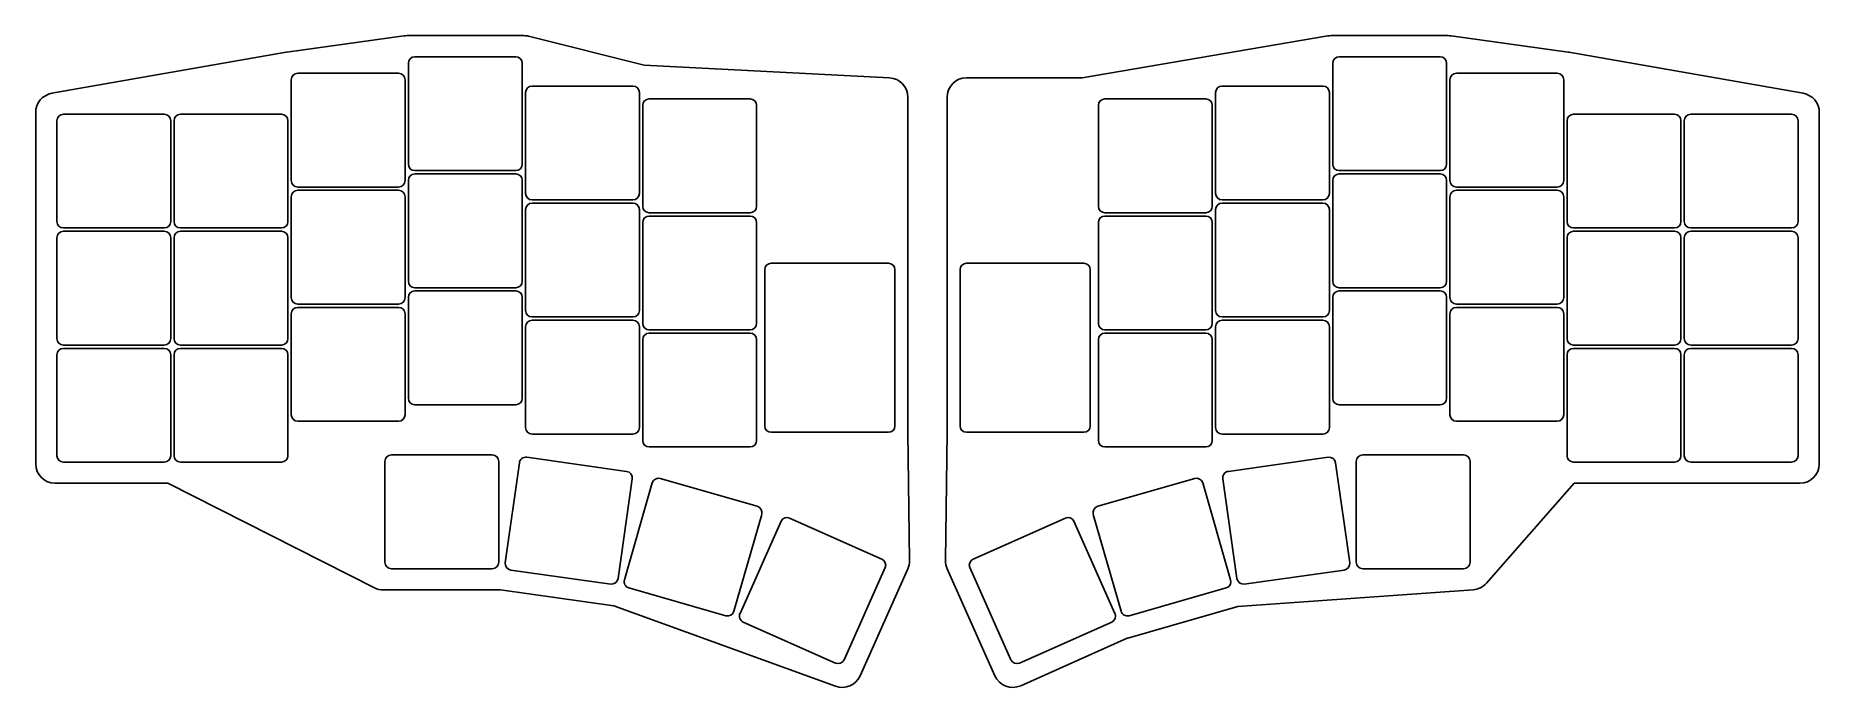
# Model space of a CAD drawing. Header units: millimetres. Extents: x 88 to 362, y -143 to -43.
import ezdxf

# ---------------------------------------------------------------- set-up
doc = ezdxf.new("R2010")
doc.units = ezdxf.units.MM

msp = doc.modelspace()

# ---------------------------------------------------------------- linework, layer by layer
at = {"linetype": 'CONTINUOUS'}
for p, q in [((144.58, -43.21), (126.58, -45.73)), ((163, -43.18), (145, -43.18)), ((181.45, -47.7), (163.73, -43.27)), ((286.5, -43.22), (248.75, -49.66)), ((305, -43.18), (287, -43.18)), ((323.42, -45.73), (305.42, -43.21)), ((126.48, -45.74), (90.48, -52.04)), ((161.75, -46.43), (146.25, -46.43)), ((303.75, -46.43), (288.25, -46.43)), ((359.52, -52.04), (323.52, -45.74)), ((143.75, -48.95), (128.25, -48.95)), ((145.25, -47.43), (145.25, -62.93)), ((162.75, -62.93), (162.75, -47.43)), ((219.16, -49.66), (181.45, -47.7)), ((287.25, -47.43), (287.25, -62.93)), ((304.75, -62.93), (304.75, -47.43)), ((321.75, -48.95), (306.25, -48.95)), ((127.25, -49.95), (127.25, -65.45)), ((144.75, -65.45), (144.75, -49.95)), ((163.25, -51.93), (163.25, -67.43)), ((179.75, -50.93), (164.25, -50.93)), ((180.75, -67.43), (180.75, -51.93)), ((248.75, -49.66), (231, -49.66)), ((269.25, -51.93), (269.25, -67.43)), ((285.75, -50.93), (270.25, -50.93)), ((286.75, -67.43), (286.75, -51.93)), ((305.25, -49.95), (305.25, -65.45)), ((322.75, -65.45), (322.75, -49.95)), ((181.25, -53.91), (181.25, -69.41)), ((197.75, -52.91), (182.25, -52.91)), ((198.75, -69.41), (198.75, -53.91)), ((222, -104.14), (222, -52.66)), ((228, -104.14), (228, -52.66)), ((251.25, -53.91), (251.25, -69.41)), ((267.75, -52.91), (252.25, -52.91)), ((268.75, -69.41), (268.75, -53.91)), ((88, -109), (88, -55)), ((91.25, -56.25), (91.25, -71.75)), ((107.75, -55.25), (92.25, -55.25)), ((108.75, -71.75), (108.75, -56.25)), ((109.25, -56.25), (109.25, -71.75)), ((125.75, -55.25), (110.25, -55.25)), ((126.75, -71.75), (126.75, -56.25)), ((323.25, -56.25), (323.25, -71.75)), ((339.75, -55.25), (324.25, -55.25)), ((340.75, -71.75), (340.75, -56.25)), ((341.25, -56.25), (341.25, -71.75)), ((357.75, -55.25), (342.25, -55.25)), ((358.75, -71.75), (358.75, -56.25)), ((362, -109), (362, -55)), ((145.25, -65.43), (145.25, -80.93)), ((146.25, -63.93), (161.75, -63.93)), ((161.75, -64.43), (146.25, -64.43)), ((162.75, -80.93), (162.75, -65.43)), ((287.25, -65.43), (287.25, -80.93)), ((288.25, -63.93), (303.75, -63.93)), ((303.75, -64.43), (288.25, -64.43)), ((304.75, -80.93), (304.75, -65.43)), ((127.25, -67.95), (127.25, -83.45)), ((128.25, -66.45), (143.75, -66.45)), ((143.75, -66.95), (128.25, -66.95)), ((144.75, -83.45), (144.75, -67.95)), ((164.25, -68.43), (179.75, -68.43)), ((270.25, -68.43), (285.75, -68.43)), ((305.25, -67.95), (305.25, -83.45)), ((306.25, -66.45), (321.75, -66.45)), ((321.75, -66.95), (306.25, -66.95)), ((322.75, -83.45), (322.75, -67.95)), ((163.25, -69.93), (163.25, -85.43)), ((179.75, -68.93), (164.25, -68.93)), ((180.75, -85.43), (180.75, -69.93)), ((182.25, -70.41), (197.75, -70.41)), ((197.75, -70.91), (182.25, -70.91)), ((252.25, -70.41), (267.75, -70.41)), ((267.75, -70.91), (252.25, -70.91)), ((269.25, -69.93), (269.25, -85.43)), ((285.75, -68.93), (270.25, -68.93)), ((286.75, -85.43), (286.75, -69.93)), ((92.25, -72.75), (107.75, -72.75)), ((107.75, -73.25), (92.25, -73.25)), ((110.25, -72.75), (125.75, -72.75)), ((125.75, -73.25), (110.25, -73.25)), ((181.25, -71.91), (181.25, -87.41)), ((198.75, -87.41), (198.75, -71.91)), ((251.25, -71.91), (251.25, -87.41)), ((268.75, -87.41), (268.75, -71.91)), ((324.25, -72.75), (339.75, -72.75)), ((339.75, -73.25), (324.25, -73.25)), ((342.25, -72.75), (357.75, -72.75)), ((357.75, -73.25), (342.25, -73.25)), ((91.25, -74.25), (91.25, -89.75)), ((108.75, -89.75), (108.75, -74.25)), ((109.25, -74.25), (109.25, -89.75)), ((126.75, -89.75), (126.75, -74.25)), ((323.25, -74.25), (323.25, -89.75)), ((340.75, -89.75), (340.75, -74.25)), ((341.25, -74.25), (341.25, -89.75)), ((358.75, -89.75), (358.75, -74.25)), ((200, -79.16), (200, -103.16)), ((219, -78.16), (201, -78.16)), ((220, -103.16), (220, -79.16)), ((230, -79.16), (230, -103.16)), ((249, -78.16), (231, -78.16)), ((250, -103.16), (250, -79.16)), ((146.25, -81.93), (161.75, -81.93)), ((288.25, -81.93), (303.75, -81.93)), ((128.25, -84.45), (143.75, -84.45)), ((145.25, -83.43), (145.25, -98.93)), ((161.75, -82.43), (146.25, -82.43)), ((162.75, -98.93), (162.75, -83.43)), ((287.25, -83.43), (287.25, -98.93)), ((303.75, -82.43), (288.25, -82.43)), ((304.75, -98.93), (304.75, -83.43)), ((306.25, -84.45), (321.75, -84.45)), ((127.25, -85.95), (127.25, -101.45)), ((143.75, -84.95), (128.25, -84.95)), ((144.75, -101.45), (144.75, -85.95)), ((164.25, -86.43), (179.75, -86.43)), ((179.75, -86.93), (164.25, -86.93)), ((270.25, -86.43), (285.75, -86.43)), ((285.75, -86.93), (270.25, -86.93)), ((305.25, -85.95), (305.25, -101.45)), ((321.75, -84.95), (306.25, -84.95)), ((322.75, -101.45), (322.75, -85.95)), ((163.25, -87.93), (163.25, -103.43)), ((180.75, -103.43), (180.75, -87.93)), ((181.25, -89.91), (181.25, -105.41)), ((182.25, -88.41), (197.75, -88.41)), ((197.75, -88.91), (182.25, -88.91)), ((198.75, -105.41), (198.75, -89.91)), ((251.25, -89.91), (251.25, -105.41)), ((252.25, -88.41), (267.75, -88.41)), ((267.75, -88.91), (252.25, -88.91)), ((268.75, -105.41), (268.75, -89.91)), ((269.25, -87.93), (269.25, -103.43)), ((286.75, -103.43), (286.75, -87.93)), ((91.25, -92.25), (91.25, -107.75)), ((92.25, -90.75), (107.75, -90.75)), ((107.75, -91.25), (92.25, -91.25)), ((108.75, -107.75), (108.75, -92.25)), ((109.25, -92.25), (109.25, -107.75)), ((110.25, -90.75), (125.75, -90.75)), ((125.75, -91.25), (110.25, -91.25)), ((126.75, -107.75), (126.75, -92.25)), ((323.25, -92.25), (323.25, -107.75)), ((324.25, -90.75), (339.75, -90.75)), ((339.75, -91.25), (324.25, -91.25)), ((340.75, -107.75), (340.75, -92.25)), ((341.25, -92.25), (341.25, -107.75)), ((342.25, -90.75), (357.75, -90.75)), ((357.75, -91.25), (342.25, -91.25)), ((358.75, -107.75), (358.75, -92.25)), ((146.25, -99.93), (161.75, -99.93)), ((288.25, -99.93), (303.75, -99.93)), ((128.25, -102.45), (143.75, -102.45)), ((306.25, -102.45), (321.75, -102.45)), ((164.25, -104.43), (179.75, -104.43)), ((182.25, -106.41), (197.75, -106.41)), ((201, -104.16), (219, -104.16)), ((222.23, -123.89), (222, -104.14)), ((228, -104.14), (227.77, -123.89)), ((231, -104.16), (249, -104.16)), ((252.25, -106.41), (267.75, -106.41)), ((270.25, -104.43), (285.75, -104.43)), ((92.25, -108.75), (107.75, -108.75)), ((110.25, -108.75), (125.75, -108.75)), ((141.65, -108.63), (141.65, -124.13)), ((158.15, -107.63), (142.65, -107.63)), ((159.15, -124.13), (159.15, -108.63)), ((162.3, -108.85), (160.14, -124.2)), ((178.78, -110.16), (163.43, -108)), ((286.57, -108), (271.22, -110.16)), ((289.86, -124.2), (287.7, -108.85)), ((290.85, -108.63), (290.85, -124.13)), ((307.35, -107.63), (291.85, -107.63)), ((308.35, -124.13), (308.35, -108.63)), ((324.25, -108.75), (339.75, -108.75)), ((342.25, -108.75), (357.75, -108.75)), ((91, -112), (108.28, -112)), ((108.28, -112), (140.05, -128.06)), ((177.47, -126.63), (179.63, -111.29)), ((182.71, -111.94), (178.44, -126.84)), ((198.85, -115.53), (183.95, -111.26)), ((266.05, -111.26), (251.15, -115.53)), ((271.56, -126.84), (267.29, -111.94)), ((270.37, -111.29), (272.53, -126.63)), ((310.85, -127.36), (324.36, -112)), ((324.36, -112), (359, -112)), ((195.26, -131.66), (199.54, -116.77)), ((217.98, -123.64), (203.82, -117.34)), ((246.18, -117.34), (232.02, -123.64)), ((250.46, -116.77), (254.74, -131.66)), ((202.5, -117.84), (196.2, -132)), ((253.8, -132), (247.5, -117.84)), ((142.65, -125.13), (158.15, -125.13)), ((160.99, -125.33), (176.34, -127.49)), ((212.18, -139.12), (218.49, -124.96)), ((214.65, -141.59), (221.97, -125.14)), ((228.03, -125.14), (235.35, -141.59)), ((231.51, -124.96), (237.82, -139.12)), ((273.66, -127.49), (289.01, -125.33)), ((291.85, -125.13), (307.35, -125.13)), ((141.4, -128.38), (159.3, -128.38)), ((159.3, -128.38), (159.41, -128.39)), ((159.41, -128.39), (176.82, -130.83)), ((179.13, -128.08), (194.03, -132.35)), ((255.97, -132.35), (270.87, -128.08)), ((272.67, -130.94), (308.81, -128.37)), ((176.82, -130.83), (210.88, -143.19)), ((255.77, -135.79), (272.67, -130.94)), ((196.7, -133.32), (210.86, -139.63)), ((239.14, -139.63), (253.3, -133.32)), ((239.32, -143.11), (255.66, -135.83)), ((255.66, -135.83), (255.77, -135.79))]:
    msp.add_line(p, q, dxfattribs=at)
for centre, radius, start, end in [((145, -46.18), 3, 90, 97.9696), ((163, -46.18), 3, 75.9638, 90), ((287, -46.18), 3, 90, 99.6774), ((305, -46.18), 3, 82.0304, 90), ((127, -48.7), 3, 97.9696, 99.9262), ((146.25, -47.43), 1, 90, 180), ((161.75, -47.43), 1, 0, 90), ((288.25, -47.43), 1, 90, 180), ((303.75, -47.43), 1, 0, 90), ((323, -48.7), 3, 80.0738, 82.0304), ((128.25, -49.95), 1, 90, 180), ((143.75, -49.95), 1, 0, 90), ((306.25, -49.95), 1, 90, 180), ((321.75, -49.95), 1, 0, 90), ((91, -55), 3, 99.9262, 180), ((164.25, -51.93), 1, 90, 180), ((179.75, -51.93), 1, 0, 90), ((219, -52.66), 3, 0, 87.0173), ((231, -52.66), 3, 90, 180), ((270.25, -51.93), 1, 90, 180), ((285.75, -51.93), 1, 0, 90), ((359, -55), 3, 0, 80.0738), ((182.25, -53.91), 1, 90, 180), ((197.75, -53.91), 1, 0, 90), ((252.25, -53.91), 1, 90, 180), ((267.75, -53.91), 1, 0, 90), ((92.25, -56.25), 1, 90, 180), ((107.75, -56.25), 1, 0, 90), ((110.25, -56.25), 1, 90, 180), ((125.75, -56.25), 1, 0, 90), ((324.25, -56.25), 1, 90, 180), ((339.75, -56.25), 1, 0, 90), ((342.25, -56.25), 1, 90, 180), ((357.75, -56.25), 1, 0, 90), ((146.25, -62.93), 1, 180, 270), ((161.75, -62.93), 1, 270, 360), ((288.25, -62.93), 1, 180, 270), ((303.75, -62.93), 1, 270, 360), ((128.25, -65.45), 1, 180, 270), ((143.75, -65.45), 1, 270, 360), ((146.25, -65.43), 1, 90, 180), ((161.75, -65.43), 1, 0, 90), ((288.25, -65.43), 1, 90, 180), ((303.75, -65.43), 1, 0, 90), ((306.25, -65.45), 1, 180, 270), ((321.75, -65.45), 1, 270, 360), ((128.25, -67.95), 1, 90, 180), ((143.75, -67.95), 1, 0, 90), ((164.25, -67.43), 1, 180, 270), ((179.75, -67.43), 1, 270, 360), ((270.25, -67.43), 1, 180, 270), ((285.75, -67.43), 1, 270, 360), ((306.25, -67.95), 1, 90, 180), ((321.75, -67.95), 1, 0, 90), ((164.25, -69.93), 1, 90, 180), ((179.75, -69.93), 1, 0, 90), ((182.25, -69.41), 1, 180, 270), ((182.25, -71.91), 1, 90, 180), ((197.75, -69.41), 1, 270, 360), ((197.75, -71.91), 1, 0, 90), ((252.25, -69.41), 1, 180, 270), ((252.25, -71.91), 1, 90, 180), ((267.75, -69.41), 1, 270, 360), ((267.75, -71.91), 1, 0, 90), ((270.25, -69.93), 1, 90, 180), ((285.75, -69.93), 1, 0, 90), ((92.25, -71.75), 1, 180, 270), ((92.25, -74.25), 1, 90, 180), ((107.75, -71.75), 1, 270, 360), ((107.75, -74.25), 1, 0, 90), ((110.25, -71.75), 1, 180, 270), ((110.25, -74.25), 1, 90, 180), ((125.75, -71.75), 1, 270, 360), ((125.75, -74.25), 1, 0, 90), ((324.25, -71.75), 1, 180, 270), ((324.25, -74.25), 1, 90, 180), ((339.75, -71.75), 1, 270, 360), ((339.75, -74.25), 1, 0, 90), ((342.25, -71.75), 1, 180, 270), ((342.25, -74.25), 1, 90, 180), ((357.75, -71.75), 1, 270, 360), ((357.75, -74.25), 1, 0, 90), ((201, -79.16), 1, 90, 180), ((219, -79.16), 1, 0, 90), ((231, -79.16), 1, 90, 180), ((249, -79.16), 1, 0, 90), ((146.25, -80.93), 1, 180, 270), ((161.75, -80.93), 1, 270, 360), ((288.25, -80.93), 1, 180, 270), ((303.75, -80.93), 1, 270, 360), ((128.25, -83.45), 1, 180, 270), ((143.75, -83.45), 1, 270, 360), ((146.25, -83.43), 1, 90, 180), ((161.75, -83.43), 1, 0, 90), ((288.25, -83.43), 1, 90, 180), ((303.75, -83.43), 1, 0, 90), ((306.25, -83.45), 1, 180, 270), ((321.75, -83.45), 1, 270, 360), ((128.25, -85.95), 1, 90, 180), ((143.75, -85.95), 1, 0, 90), ((164.25, -85.43), 1, 180, 270), ((164.25, -87.93), 1, 90, 180), ((179.75, -85.43), 1, 270, 360), ((179.75, -87.93), 1, 0, 90), ((182.25, -87.41), 1, 180, 270), ((197.75, -87.41), 1, 270, 360), ((252.25, -87.41), 1, 180, 270), ((267.75, -87.41), 1, 270, 360), ((270.25, -85.43), 1, 180, 270), ((270.25, -87.93), 1, 90, 180), ((285.75, -85.43), 1, 270, 360), ((285.75, -87.93), 1, 0, 90), ((306.25, -85.95), 1, 90, 180), ((321.75, -85.95), 1, 0, 90), ((92.25, -89.75), 1, 180, 270), ((107.75, -89.75), 1, 270, 360), ((110.25, -89.75), 1, 180, 270), ((125.75, -89.75), 1, 270, 360), ((182.25, -89.91), 1, 90, 180), ((197.75, -89.91), 1, 0, 90), ((252.25, -89.91), 1, 90, 180), ((267.75, -89.91), 1, 0, 90), ((324.25, -89.75), 1, 180, 270), ((339.75, -89.75), 1, 270, 360), ((342.25, -89.75), 1, 180, 270), ((357.75, -89.75), 1, 270, 360), ((92.25, -92.25), 1, 90, 180), ((107.75, -92.25), 1, 0, 90), ((110.25, -92.25), 1, 90, 180), ((125.75, -92.25), 1, 0, 90), ((324.25, -92.25), 1, 90, 180), ((339.75, -92.25), 1, 0, 90), ((342.25, -92.25), 1, 90, 180), ((357.75, -92.25), 1, 0, 90), ((146.25, -98.93), 1, 180, 270), ((161.75, -98.93), 1, 270, 360), ((288.25, -98.93), 1, 180, 270), ((303.75, -98.93), 1, 270, 360), ((128.25, -101.45), 1, 180, 270), ((143.75, -101.45), 1, 270, 360), ((164.25, -103.43), 1, 180, 270), ((179.75, -103.43), 1, 270, 360), ((201, -103.16), 1, 180, 270), ((219, -103.16), 1, 270, 360), ((231, -103.16), 1, 180, 270), ((249, -103.16), 1, 270, 360), ((270.25, -103.43), 1, 180, 270), ((285.75, -103.43), 1, 270, 360), ((306.25, -101.45), 1, 180, 270), ((321.75, -101.45), 1, 270, 360), ((182.25, -105.41), 1, 180, 270), ((197.75, -105.41), 1, 270, 360), ((252.25, -105.41), 1, 180, 270), ((267.75, -105.41), 1, 270, 360), ((91, -109), 3, 180, 270), ((92.25, -107.75), 1, 180, 270), ((107.75, -107.75), 1, 270, 360), ((110.25, -107.75), 1, 180, 270), ((125.75, -107.75), 1, 270, 360), ((142.65, -108.63), 1, 90, 180), ((158.15, -108.63), 1, 0, 90), ((163.29, -108.99), 1, 82, 172), ((286.71, -108.99), 1, 8, 98), ((291.85, -108.63), 1, 90, 180), ((307.35, -108.63), 1, 0, 90), ((324.25, -107.75), 1, 180, 270), ((339.75, -107.75), 1, 270, 360), ((342.25, -107.75), 1, 180, 270), ((357.75, -107.75), 1, 270, 360), ((359, -109), 3, 270, 360), ((178.64, -111.15), 1, 352, 82), ((183.68, -112.22), 1, 74, 164), ((266.32, -112.22), 1, 16, 106), ((271.36, -111.15), 1, 98, 188), ((198.58, -116.49), 1, 344, 74), ((203.42, -118.25), 1, 66, 156), ((246.58, -118.25), 1, 24, 114), ((251.42, -116.49), 1, 106, 196), ((142.65, -124.13), 1, 180, 270), ((158.15, -124.13), 1, 270, 0), ((161.13, -124.34), 1, 172, 262), ((217.58, -124.56), 1, 336, 66), ((219.23, -123.92), 3, 336, 360.6542), ((230.77, -123.92), 3, 179.3458, 204), ((232.42, -124.56), 1, 114, 204), ((288.87, -124.34), 1, 278, 8), ((291.85, -124.13), 1, 180, 270), ((307.35, -124.13), 1, 270, 0), ((141.4, -125.38), 3, 243.1809, 270), ((176.48, -126.5), 1, 262, 352), ((179.4, -127.12), 1, 164, 254), ((270.6, -127.12), 1, 286, 16), ((273.52, -126.5), 1, 188, 278), ((308.6, -125.38), 3, 274.0698, 318.6806), ((194.3, -131.39), 1, 254, 344), ((197.11, -132.41), 1, 156, 246), ((252.89, -132.41), 1, 294, 24), ((255.7, -131.39), 1, 196, 286), ((211.27, -138.72), 1, 246, 336), ((238.73, -138.72), 1, 204, 294), ((211.9, -140.37), 3, 250.0698, 336), ((238.1, -140.37), 3, 204, 294)]:
    msp.add_arc(centre, radius, start, end, dxfattribs=at)

doc.saveas('drawing.dxf')
